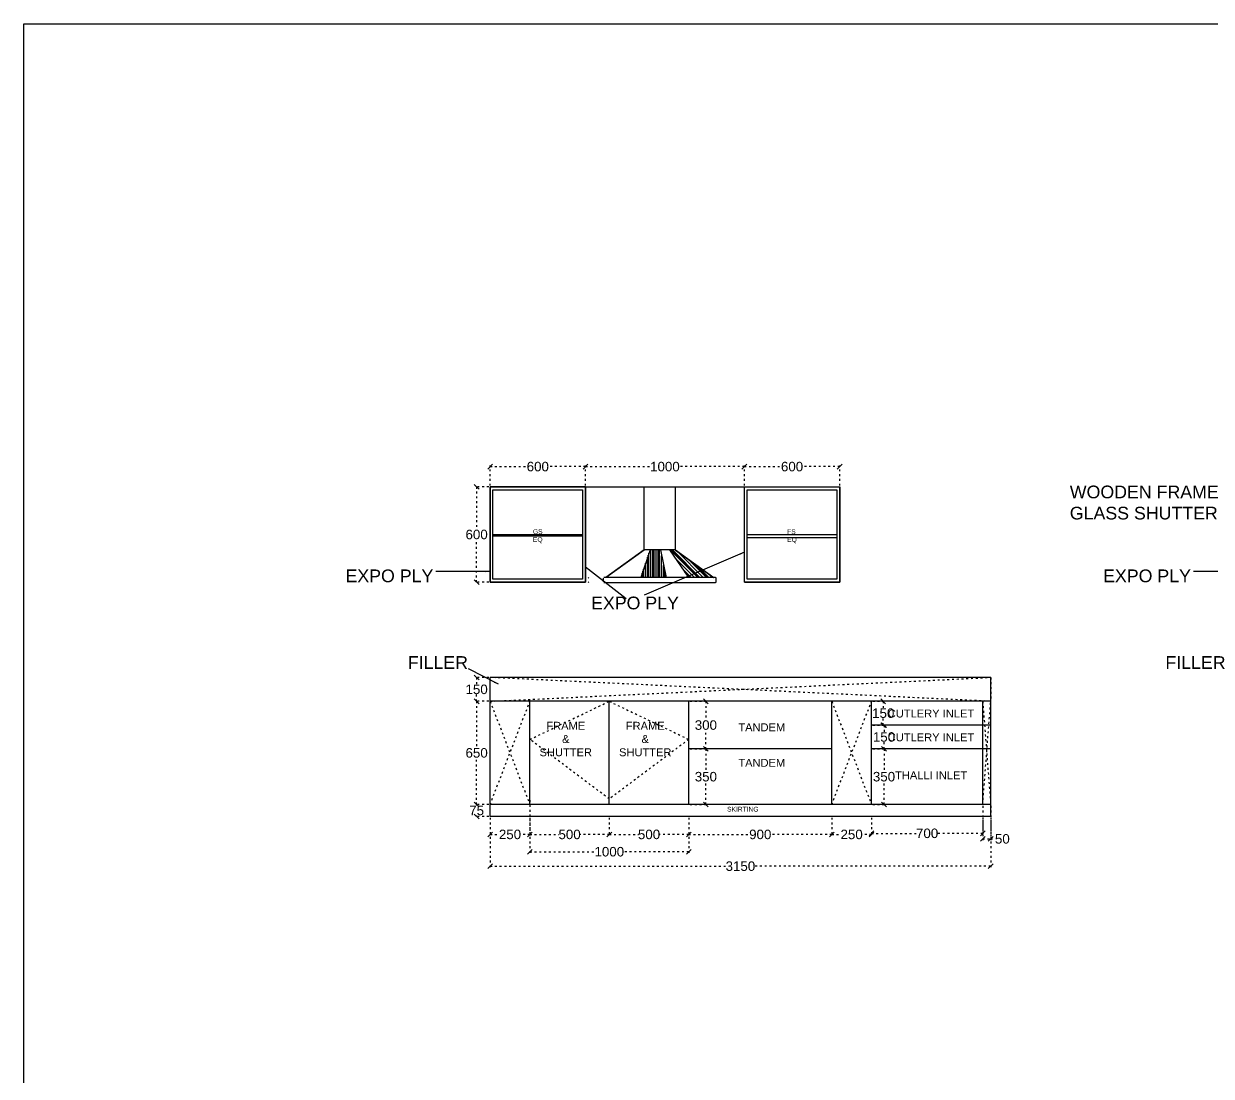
# Model space of a CAD drawing. Header units: millimetres. Extents: x 220712 to 1505573, y -354410 to 241923.
# Drawn here: x 308575 to 316048, y 125363 to 131990 of the extents above; entities that cross this region are included whole.
import ezdxf

# ---------------------------------------------------------------- set-up
doc = ezdxf.new("R2010")
doc.units = ezdxf.units.MM
doc.header["$MEASUREMENT"] = 0
doc.linetypes.add('ACAD_ISO03W100', pattern=[30, 12, -18])
doc.layers.add('Walls', color=253, linetype='Continuous')
doc.layers.add('Words', color=7, linetype='Continuous')
doc.styles.get("Standard").update_dxf_attribs({"font": 'arial.ttf'})
doc.dimstyles.get("Standard").update_dxf_attribs({"dimtxt": 60, "dimasz": 30, "dimexe": 7.75, "dimexo": 8.13, "dimgap": 0.63, "dimtad": 0, "dimtih": 1, "dimtoh": 1, "dimdec": 0, "dimzin": 0, "dimtxsty": 'Standard', "dimblk": 'OBLIQUE', "dimcen": 2.25, "dimclrd": 1, "dimclre": 1, "dimclrt": 1, "dimadec": 0, "dimazin": 0, "dimtfac": 1, "dimtdec": 0, "dimtofl": 0, "dimtmove": 0, "dimatfit": 3, "dimfxl": 1, "dimtolj": 1, "dimtzin": 0, "dimlwd": 30, "dimarcsym": 0})

# ---------------------------------------------------------------- blocks, each defined once
blk = doc.blocks.new('_Oblique')
at = {"color": 0, "linetype": 'ByBlock', "lineweight": -2}
blk.add_line((-0.5, -0.5), (0.5, 0.5), dxfattribs=at)
blk = doc.blocks.new('*D1928')
at = {"layer": 'Defpoints', "color": 0, "linetype": 'ACAD_ISO03W100', "transparency": 16777216}
for p in [(311760, 127108.8), (311510, 126998.8), (311510, 126885.3)]:
    blk.add_point(p, dxfattribs=at)
at = {"layer": 'Walls', "color": 1, "linetype": 'ACAD_ISO03W100', "lineweight": -2, "transparency": 16777216}
for p, q in [((311760, 127100.6), (311760, 126877.5)), ((311510, 126990.6), (311510, 126877.5))]:
    blk.add_line(p, q, dxfattribs=at)
at = {"layer": 'Walls', "color": 1, "linetype": 'ACAD_ISO03W100', "lineweight": 30, "transparency": 16777216}
for p, q in [((311510, 126885.3), (311567.7, 126885.3)), ((311760, 126885.3), (311702.3, 126885.3))]:
    blk.add_line(p, q, dxfattribs=at)
at = {"layer": 'Walls', "color": 1, "linetype": 'ACAD_ISO03W100', "lineweight": 30, "transparency": 16777216, "xscale": 30, "yscale": 30, "zscale": 30, "rotation": 180}
blk.add_blockref('_Oblique', (311510, 126885.3), dxfattribs=at)
at = {"layer": 'Walls', "color": 1, "linetype": 'ACAD_ISO03W100', "lineweight": 30, "transparency": 16777216, "xscale": 30, "yscale": 30, "zscale": 30}
blk.add_blockref('_Oblique', (311760, 126885.3), dxfattribs=at)
at = {"layer": 'Walls', "color": 1, "linetype": 'ACAD_ISO03W100', "transparency": 16777216, "insert": (311635, 126885.3), "char_height": 60, "attachment_point": 5}
blk.add_mtext('\\A1;250', dxfattribs=at)
blk = doc.blocks.new('*D1920')
at = {"layer": 'Defpoints', "color": 0, "linetype": 'ACAD_ISO03W100', "transparency": 16777216}
for p in [(311760, 126998.8), (312260, 126998.8), (312260, 126885.3)]:
    blk.add_point(p, dxfattribs=at)
at = {"layer": 'Walls', "color": 1, "linetype": 'ACAD_ISO03W100', "lineweight": -2, "transparency": 16777216}
for p, q in [((311760, 126990.6), (311760, 126877.5)), ((312260, 126990.6), (312260, 126877.5))]:
    blk.add_line(p, q, dxfattribs=at)
at = {"layer": 'Walls', "color": 1, "linetype": 'ACAD_ISO03W100', "lineweight": 30, "transparency": 16777216}
for p, q in [((311760, 126885.3), (311943.2, 126885.3)), ((312260, 126885.3), (312076.8, 126885.3))]:
    blk.add_line(p, q, dxfattribs=at)
at = {"layer": 'Walls', "color": 1, "linetype": 'ACAD_ISO03W100', "lineweight": 30, "transparency": 16777216, "xscale": 30, "yscale": 30, "zscale": 30, "rotation": 180}
blk.add_blockref('_Oblique', (311760, 126885.3), dxfattribs=at)
at = {"layer": 'Walls', "color": 1, "linetype": 'ACAD_ISO03W100', "lineweight": 30, "transparency": 16777216, "xscale": 30, "yscale": 30, "zscale": 30}
blk.add_blockref('_Oblique', (312260, 126885.3), dxfattribs=at)
at = {"layer": 'Walls', "color": 1, "linetype": 'ACAD_ISO03W100', "transparency": 16777216, "insert": (312010, 126885.3), "char_height": 60, "attachment_point": 5}
blk.add_mtext('\\A1;500', dxfattribs=at)
blk = doc.blocks.new('*D1921')
at = {"layer": 'Defpoints', "color": 0, "linetype": 'ACAD_ISO03W100', "transparency": 16777216}
for p in [(312760, 126998.8), (313660, 126998.8), (313660, 126885.3)]:
    blk.add_point(p, dxfattribs=at)
at = {"layer": 'Walls', "color": 1, "linetype": 'ACAD_ISO03W100', "lineweight": -2, "transparency": 16777216}
for p, q in [((312760, 126990.6), (312760, 126877.5)), ((313660, 126990.6), (313660, 126877.5))]:
    blk.add_line(p, q, dxfattribs=at)
at = {"layer": 'Walls', "color": 1, "linetype": 'ACAD_ISO03W100', "lineweight": 30, "transparency": 16777216}
for p, q in [((312760, 126885.3), (313143.2, 126885.3)), ((313660, 126885.3), (313276.8, 126885.3))]:
    blk.add_line(p, q, dxfattribs=at)
at = {"layer": 'Walls', "color": 1, "linetype": 'ACAD_ISO03W100', "lineweight": 30, "transparency": 16777216, "xscale": 30, "yscale": 30, "zscale": 30, "rotation": 180}
blk.add_blockref('_Oblique', (312760, 126885.3), dxfattribs=at)
at = {"layer": 'Walls', "color": 1, "linetype": 'ACAD_ISO03W100', "lineweight": 30, "transparency": 16777216, "xscale": 30, "yscale": 30, "zscale": 30}
blk.add_blockref('_Oblique', (313660, 126885.3), dxfattribs=at)
at = {"layer": 'Walls', "color": 1, "linetype": 'ACAD_ISO03W100', "transparency": 16777216, "insert": (313210, 126885.3), "char_height": 60, "attachment_point": 5}
blk.add_mtext('\\A1;900', dxfattribs=at)
blk = doc.blocks.new('*D1922')
at = {"layer": 'Defpoints', "color": 0, "linetype": 'ACAD_ISO03W100', "transparency": 16777216}
for p in [(313660, 126998.8), (313910, 126998.8), (313910, 126885.3)]:
    blk.add_point(p, dxfattribs=at)
at = {"layer": 'Walls', "color": 1, "linetype": 'ACAD_ISO03W100', "lineweight": -2, "transparency": 16777216}
for p, q in [((313660, 126990.6), (313660, 126877.5)), ((313910, 126990.6), (313910, 126877.5))]:
    blk.add_line(p, q, dxfattribs=at)
at = {"layer": 'Walls', "color": 1, "linetype": 'ACAD_ISO03W100', "lineweight": 30, "transparency": 16777216}
for p, q in [((313660, 126885.3), (313717.7, 126885.3)), ((313910, 126885.3), (313852.3, 126885.3))]:
    blk.add_line(p, q, dxfattribs=at)
at = {"layer": 'Walls', "color": 1, "linetype": 'ACAD_ISO03W100', "lineweight": 30, "transparency": 16777216, "xscale": 30, "yscale": 30, "zscale": 30, "rotation": 180}
blk.add_blockref('_Oblique', (313660, 126885.3), dxfattribs=at)
at = {"layer": 'Walls', "color": 1, "linetype": 'ACAD_ISO03W100', "lineweight": 30, "transparency": 16777216, "xscale": 30, "yscale": 30, "zscale": 30}
blk.add_blockref('_Oblique', (313910, 126885.3), dxfattribs=at)
at = {"layer": 'Walls', "color": 1, "linetype": 'ACAD_ISO03W100', "transparency": 16777216, "insert": (313785, 126885.3), "char_height": 60, "attachment_point": 5}
blk.add_mtext('\\A1;250', dxfattribs=at)
blk = doc.blocks.new('*D1923')
at = {"layer": 'Defpoints', "color": 0, "linetype": 'ACAD_ISO03W100', "transparency": 16777216}
for p in [(313910, 126998.8), (314610, 126998.8), (314610, 126892.3)]:
    blk.add_point(p, dxfattribs=at)
at = {"layer": 'Walls', "color": 1, "linetype": 'ACAD_ISO03W100', "lineweight": -2, "transparency": 16777216}
for p, q in [((313910, 126990.6), (313910, 126884.5)), ((314610, 126990.6), (314610, 126884.5))]:
    blk.add_line(p, q, dxfattribs=at)
at = {"layer": 'Walls', "color": 1, "linetype": 'ACAD_ISO03W100', "lineweight": 30, "transparency": 16777216}
for p, q in [((313910, 126892.3), (314193.4, 126892.3)), ((314610, 126892.3), (314326.6, 126892.3))]:
    blk.add_line(p, q, dxfattribs=at)
at = {"layer": 'Walls', "color": 1, "linetype": 'ACAD_ISO03W100', "lineweight": 30, "transparency": 16777216, "xscale": 30, "yscale": 30, "zscale": 30, "rotation": 180}
blk.add_blockref('_Oblique', (313910, 126892.3), dxfattribs=at)
at = {"layer": 'Walls', "color": 1, "linetype": 'ACAD_ISO03W100', "lineweight": 30, "transparency": 16777216, "xscale": 30, "yscale": 30, "zscale": 30}
blk.add_blockref('_Oblique', (314610, 126892.3), dxfattribs=at)
at = {"layer": 'Walls', "color": 1, "linetype": 'ACAD_ISO03W100', "transparency": 16777216, "insert": (314260, 126892.3), "char_height": 60, "attachment_point": 5}
blk.add_mtext('\\A1;700', dxfattribs=at)
blk = doc.blocks.new('*D1924')
at = {"layer": 'Defpoints', "color": 0, "linetype": 'ACAD_ISO03W100', "transparency": 16777216}
for p in [(312260, 126998.8), (312760, 126998.8), (312760, 126885.3)]:
    blk.add_point(p, dxfattribs=at)
at = {"layer": 'Walls', "color": 1, "linetype": 'ACAD_ISO03W100', "lineweight": -2, "transparency": 16777216}
for p, q in [((312260, 126990.6), (312260, 126877.5)), ((312760, 126990.6), (312760, 126877.5))]:
    blk.add_line(p, q, dxfattribs=at)
at = {"layer": 'Walls', "color": 1, "linetype": 'ACAD_ISO03W100', "lineweight": 30, "transparency": 16777216}
for p, q in [((312260, 126885.3), (312443.2, 126885.3)), ((312760, 126885.3), (312576.8, 126885.3))]:
    blk.add_line(p, q, dxfattribs=at)
at = {"layer": 'Walls', "color": 1, "linetype": 'ACAD_ISO03W100', "lineweight": 30, "transparency": 16777216, "xscale": 30, "yscale": 30, "zscale": 30, "rotation": 180}
blk.add_blockref('_Oblique', (312260, 126885.3), dxfattribs=at)
at = {"layer": 'Walls', "color": 1, "linetype": 'ACAD_ISO03W100', "lineweight": 30, "transparency": 16777216, "xscale": 30, "yscale": 30, "zscale": 30}
blk.add_blockref('_Oblique', (312760, 126885.3), dxfattribs=at)
at = {"layer": 'Walls', "color": 1, "linetype": 'ACAD_ISO03W100', "transparency": 16777216, "insert": (312510, 126885.3), "char_height": 60, "attachment_point": 5}
blk.add_mtext('\\A1;500', dxfattribs=at)
blk = doc.blocks.new('*D1925')
at = {"layer": 'Defpoints', "color": 0, "linetype": 'ACAD_ISO03W100', "transparency": 16777216}
for p in [(311760, 126998.8), (312760, 126998.8), (312760, 126776.3)]:
    blk.add_point(p, dxfattribs=at)
at = {"layer": 'Walls', "color": 1, "linetype": 'ACAD_ISO03W100', "lineweight": -2, "transparency": 16777216}
for p, q in [((311760, 126990.6), (311760, 126768.5)), ((312760, 126990.6), (312760, 126768.5))]:
    blk.add_line(p, q, dxfattribs=at)
at = {"layer": 'Walls', "color": 1, "linetype": 'ACAD_ISO03W100', "lineweight": 30, "transparency": 16777216}
for p, q in [((311760, 126776.3), (312172.7, 126776.3)), ((312760, 126776.3), (312347.3, 126776.3))]:
    blk.add_line(p, q, dxfattribs=at)
at = {"layer": 'Walls', "color": 1, "linetype": 'ACAD_ISO03W100', "lineweight": 30, "transparency": 16777216, "xscale": 30, "yscale": 30, "zscale": 30, "rotation": 180}
blk.add_blockref('_Oblique', (311760, 126776.3), dxfattribs=at)
at = {"layer": 'Walls', "color": 1, "linetype": 'ACAD_ISO03W100', "lineweight": 30, "transparency": 16777216, "xscale": 30, "yscale": 30, "zscale": 30}
blk.add_blockref('_Oblique', (312760, 126776.3), dxfattribs=at)
at = {"layer": 'Walls', "color": 1, "linetype": 'ACAD_ISO03W100', "transparency": 16777216, "insert": (312260, 126776.3), "char_height": 60, "attachment_point": 5}
blk.add_mtext('\\A1;1000', dxfattribs=at)
blk = doc.blocks.new('*D1929')
at = {"layer": 'Defpoints', "color": 0, "linetype": 'ACAD_ISO03W100', "transparency": 16777216}
for p in [(311425, 127073.8), (311510, 127073.8), (311510, 126998.8)]:
    blk.add_point(p, dxfattribs=at)
at = {"layer": 'Walls', "color": 1, "linetype": 'ACAD_ISO03W100', "lineweight": -2, "transparency": 16777216}
for p, q in [((311501.9, 127073.8), (311417.3, 127073.8)), ((311501.9, 126998.8), (311417.3, 126998.8))]:
    blk.add_line(p, q, dxfattribs=at)
at = {"layer": 'Walls', "color": 1, "linetype": 'ACAD_ISO03W100', "lineweight": 30, "transparency": 16777216}
for p, q in [((311425, 127073.8), (311425, 127067.4)), ((311425, 126998.8), (311425, 127005.1))]:
    blk.add_line(p, q, dxfattribs=at)
at = {"layer": 'Walls', "color": 1, "linetype": 'ACAD_ISO03W100', "lineweight": 30, "transparency": 16777216, "xscale": 30, "yscale": 30, "zscale": 30}
for p, rotation in [((311425, 127073.8), 90), ((311425, 126998.8), 270)]:
    blk.add_blockref('_Oblique', p, dxfattribs=dict(at, rotation=rotation))
at = {"layer": 'Walls', "color": 1, "linetype": 'ACAD_ISO03W100', "transparency": 16777216, "insert": (311425, 127036.3), "char_height": 60, "attachment_point": 5}
blk.add_mtext('\\A1;75', dxfattribs=at)
blk = doc.blocks.new('*D1931')
at = {"layer": 'Defpoints', "color": 0, "linetype": 'ACAD_ISO03W100', "lineweight": -2, "transparency": 16777216}
for p in [(312110, 129201.3), (311510, 129073.8), (312110, 129073.8)]:
    blk.add_point(p, dxfattribs=at)
at = {"layer": 'Walls', "color": 1, "linetype": 'ACAD_ISO03W100', "lineweight": -2, "transparency": 16777216}
for p, q in [((311510, 129081.9), (311510, 129209)), ((312110, 129081.9), (312110, 129209))]:
    blk.add_line(p, q, dxfattribs=at)
at = {"layer": 'Walls', "color": 1, "linetype": 'ACAD_ISO03W100', "lineweight": 30, "transparency": 16777216}
for p, q in [((311510, 129201.3), (311743, 129201.3)), ((312110, 129201.3), (311877, 129201.3))]:
    blk.add_line(p, q, dxfattribs=at)
at = {"layer": 'Walls', "color": 1, "linetype": 'ACAD_ISO03W100', "lineweight": 30, "transparency": 16777216, "xscale": 30, "yscale": 30, "zscale": 30, "rotation": 180}
blk.add_blockref('_Oblique', (311510, 129201.3), dxfattribs=at)
at = {"layer": 'Walls', "color": 1, "linetype": 'ACAD_ISO03W100', "lineweight": 30, "transparency": 16777216, "xscale": 30, "yscale": 30, "zscale": 30}
blk.add_blockref('_Oblique', (312110, 129201.3), dxfattribs=at)
at = {"layer": 'Walls', "color": 1, "linetype": 'ACAD_ISO03W100', "transparency": 16777216, "insert": (311810, 129201.3), "char_height": 60, "attachment_point": 5}
blk.add_mtext('\\A1;600', dxfattribs=at)
blk = doc.blocks.new('*D1932')
at = {"layer": 'Defpoints', "color": 0, "linetype": 'ACAD_ISO03W100', "lineweight": -2, "transparency": 16777216}
for p in [(311510, 129073.8), (311425, 128473.8), (311510, 128473.8)]:
    blk.add_point(p, dxfattribs=at)
at = {"layer": 'Walls', "color": 1, "linetype": 'ACAD_ISO03W100', "lineweight": -2, "transparency": 16777216}
for p, q in [((311501.9, 129073.8), (311417.3, 129073.8)), ((311501.9, 128473.8), (311417.3, 128473.8))]:
    blk.add_line(p, q, dxfattribs=at)
at = {"layer": 'Walls', "color": 1, "linetype": 'ACAD_ISO03W100', "lineweight": 30, "transparency": 16777216}
for p, q in [((311425, 129073.8), (311425, 128805)), ((311425, 128473.8), (311425, 128742.5))]:
    blk.add_line(p, q, dxfattribs=at)
at = {"layer": 'Walls', "color": 1, "linetype": 'ACAD_ISO03W100', "lineweight": 30, "transparency": 16777216, "xscale": 30, "yscale": 30, "zscale": 30}
for p, rotation in [((311425, 129073.8), 90), ((311425, 128473.8), 270)]:
    blk.add_blockref('_Oblique', p, dxfattribs=dict(at, rotation=rotation))
at = {"layer": 'Walls', "color": 1, "linetype": 'ACAD_ISO03W100', "transparency": 16777216, "insert": (311425, 128773.8), "char_height": 60, "attachment_point": 5}
blk.add_mtext('\\A1;600', dxfattribs=at)
blk = doc.blocks.new('*D1933')
at = {"layer": 'Defpoints', "color": 0, "linetype": 'ACAD_ISO03W100', "lineweight": -2, "transparency": 16777216}
for p in [(313110, 129201.3), (312110, 129073.8), (313110, 129073.8)]:
    blk.add_point(p, dxfattribs=at)
at = {"layer": 'Walls', "color": 1, "linetype": 'ACAD_ISO03W100', "lineweight": -2, "transparency": 16777216}
for p, q in [((312110, 129081.9), (312110, 129209)), ((313110, 129081.9), (313110, 129209))]:
    blk.add_line(p, q, dxfattribs=at)
at = {"layer": 'Walls', "color": 1, "linetype": 'ACAD_ISO03W100', "lineweight": 30, "transparency": 16777216}
for p, q in [((312110, 129201.3), (312522.7, 129201.3)), ((313110, 129201.3), (312697.3, 129201.3))]:
    blk.add_line(p, q, dxfattribs=at)
at = {"layer": 'Walls', "color": 1, "linetype": 'ACAD_ISO03W100', "lineweight": 30, "transparency": 16777216, "xscale": 30, "yscale": 30, "zscale": 30, "rotation": 180}
blk.add_blockref('_Oblique', (312110, 129201.3), dxfattribs=at)
at = {"layer": 'Walls', "color": 1, "linetype": 'ACAD_ISO03W100', "lineweight": 30, "transparency": 16777216, "xscale": 30, "yscale": 30, "zscale": 30}
blk.add_blockref('_Oblique', (313110, 129201.3), dxfattribs=at)
at = {"layer": 'Walls', "color": 1, "linetype": 'ACAD_ISO03W100', "transparency": 16777216, "insert": (312610, 129201.3), "char_height": 60, "attachment_point": 5}
blk.add_mtext('\\A1;1000', dxfattribs=at)
blk = doc.blocks.new('*D1930')
at = {"layer": 'Defpoints', "color": 0, "linetype": 'ACAD_ISO03W100', "transparency": 16777216}
for p in [(314610, 127073.8), (314660, 127073.8), (314660, 126857.3)]:
    blk.add_point(p, dxfattribs=at)
at = {"layer": 'Walls', "color": 1, "linetype": 'ACAD_ISO03W100', "lineweight": -2, "transparency": 16777216}
for p, q in [((314610, 127065.6), (314610, 126849.5)), ((314660, 127065.6), (314660, 126849.5))]:
    blk.add_line(p, q, dxfattribs=at)
at = {"layer": 'Walls', "color": 1, "linetype": 'ACAD_ISO03W100', "lineweight": 30, "transparency": 16777216}
for p, q in [((314610, 126857.3), (314660, 126857.3)), ((314660, 126857.3), (314690, 126857.3))]:
    blk.add_line(p, q, dxfattribs=at)
at = {"layer": 'Walls', "color": 1, "linetype": 'ACAD_ISO03W100', "lineweight": 30, "transparency": 16777216, "xscale": 30, "yscale": 30, "zscale": 30, "rotation": 180}
blk.add_blockref('_Oblique', (314610, 126857.3), dxfattribs=at)
at = {"layer": 'Walls', "color": 1, "linetype": 'ACAD_ISO03W100', "lineweight": 30, "transparency": 16777216, "xscale": 30, "yscale": 30, "zscale": 30}
blk.add_blockref('_Oblique', (314660, 126857.3), dxfattribs=at)
at = {"layer": 'Walls', "color": 1, "linetype": 'ACAD_ISO03W100', "transparency": 16777216, "insert": (314733.5, 126857.3), "char_height": 60, "attachment_point": 5}
blk.add_mtext('\\A1;50', dxfattribs=at)
blk = doc.blocks.new('*D1926')
at = {"layer": 'Defpoints', "color": 0, "linetype": 'ACAD_ISO03W100', "transparency": 16777216}
for p in [(311510, 126998.8), (314660, 126998.8), (314660, 126685.3)]:
    blk.add_point(p, dxfattribs=at)
at = {"layer": 'Walls', "color": 1, "linetype": 'ACAD_ISO03W100', "lineweight": -2, "transparency": 16777216}
for p, q in [((311510, 126990.6), (311510, 126677.5)), ((314660, 126990.6), (314660, 126677.5))]:
    blk.add_line(p, q, dxfattribs=at)
at = {"layer": 'Walls', "color": 1, "linetype": 'ACAD_ISO03W100', "lineweight": 30, "transparency": 16777216}
for p, q in [((311510, 126685.3), (312994.9, 126685.3)), ((314660, 126685.3), (313175.1, 126685.3))]:
    blk.add_line(p, q, dxfattribs=at)
at = {"layer": 'Walls', "color": 1, "linetype": 'ACAD_ISO03W100', "lineweight": 30, "transparency": 16777216, "xscale": 30, "yscale": 30, "zscale": 30, "rotation": 180}
blk.add_blockref('_Oblique', (311510, 126685.3), dxfattribs=at)
at = {"layer": 'Walls', "color": 1, "linetype": 'ACAD_ISO03W100', "lineweight": 30, "transparency": 16777216, "xscale": 30, "yscale": 30, "zscale": 30}
blk.add_blockref('_Oblique', (314660, 126685.3), dxfattribs=at)
at = {"layer": 'Walls', "color": 1, "linetype": 'ACAD_ISO03W100', "transparency": 16777216, "insert": (313085, 126685.3), "char_height": 60, "attachment_point": 5}
blk.add_mtext('\\A1;3150', dxfattribs=at)
blk = doc.blocks.new('*D1927')
at = {"layer": 'Defpoints', "color": 0, "linetype": 'ACAD_ISO03W100', "lineweight": -2, "transparency": 16777216}
for p in [(313710, 129201.3), (313110, 129073.8), (313710, 129073.8)]:
    blk.add_point(p, dxfattribs=at)
at = {"layer": 'Walls', "color": 1, "linetype": 'ACAD_ISO03W100', "lineweight": -2, "transparency": 16777216}
for p, q in [((313110, 129081.9), (313110, 129209)), ((313710, 129081.9), (313710, 129209))]:
    blk.add_line(p, q, dxfattribs=at)
at = {"layer": 'Walls', "color": 1, "linetype": 'ACAD_ISO03W100', "lineweight": 30, "transparency": 16777216}
for p, q in [((313110, 129201.3), (313343, 129201.3)), ((313710, 129201.3), (313477, 129201.3))]:
    blk.add_line(p, q, dxfattribs=at)
at = {"layer": 'Walls', "color": 1, "linetype": 'ACAD_ISO03W100', "lineweight": 30, "transparency": 16777216, "xscale": 30, "yscale": 30, "zscale": 30, "rotation": 180}
blk.add_blockref('_Oblique', (313110, 129201.3), dxfattribs=at)
at = {"layer": 'Walls', "color": 1, "linetype": 'ACAD_ISO03W100', "lineweight": 30, "transparency": 16777216, "xscale": 30, "yscale": 30, "zscale": 30}
blk.add_blockref('_Oblique', (313710, 129201.3), dxfattribs=at)
at = {"layer": 'Walls', "color": 1, "linetype": 'ACAD_ISO03W100', "transparency": 16777216, "insert": (313410, 129201.3), "char_height": 60, "attachment_point": 5}
blk.add_mtext('\\A1;600', dxfattribs=at)
blk = doc.blocks.new('*D1934')
at = {"layer": 'Defpoints', "color": 0, "linetype": 'ACAD_ISO03W100', "transparency": 16777216}
for p in [(311425, 127723.8), (311510, 127723.8), (311510, 127073.8)]:
    blk.add_point(p, dxfattribs=at)
at = {"layer": 'Walls', "color": 1, "linetype": 'ACAD_ISO03W100', "lineweight": -2, "transparency": 16777216}
for p, q in [((311501.9, 127723.8), (311417.3, 127723.8)), ((311501.9, 127073.8), (311417.3, 127073.8))]:
    blk.add_line(p, q, dxfattribs=at)
at = {"layer": 'Walls', "color": 1, "linetype": 'ACAD_ISO03W100', "lineweight": 30, "transparency": 16777216}
for p, q in [((311425, 127723.8), (311425, 127430)), ((311425, 127073.8), (311425, 127367.5))]:
    blk.add_line(p, q, dxfattribs=at)
at = {"layer": 'Walls', "color": 1, "linetype": 'ACAD_ISO03W100', "lineweight": 30, "transparency": 16777216, "xscale": 30, "yscale": 30, "zscale": 30}
for p, rotation in [((311425, 127723.8), 90), ((311425, 127073.8), 270)]:
    blk.add_blockref('_Oblique', p, dxfattribs=dict(at, rotation=rotation))
at = {"layer": 'Walls', "color": 1, "linetype": 'ACAD_ISO03W100', "transparency": 16777216, "insert": (311425, 127398.8), "char_height": 60, "attachment_point": 5}
blk.add_mtext('\\A1;650', dxfattribs=at)
blk = doc.blocks.new('*D1935')
at = {"layer": 'Defpoints', "color": 0, "linetype": 'ACAD_ISO03W100', "transparency": 16777216}
for p in [(311425, 127873.8), (311510, 127873.8), (311510, 127723.8)]:
    blk.add_point(p, dxfattribs=at)
at = {"layer": 'Walls', "color": 1, "linetype": 'ACAD_ISO03W100', "lineweight": -2, "transparency": 16777216}
for p, q in [((311501.9, 127873.8), (311417.3, 127873.8)), ((311501.9, 127723.8), (311417.3, 127723.8))]:
    blk.add_line(p, q, dxfattribs=at)
at = {"layer": 'Walls', "color": 1, "linetype": 'ACAD_ISO03W100', "lineweight": 30, "transparency": 16777216}
for p, q in [((311425, 127873.8), (311425, 127830)), ((311425, 127723.8), (311425, 127767.5))]:
    blk.add_line(p, q, dxfattribs=at)
at = {"layer": 'Walls', "color": 1, "linetype": 'ACAD_ISO03W100', "lineweight": 30, "transparency": 16777216, "xscale": 30, "yscale": 30, "zscale": 30}
for p, rotation in [((311425, 127873.8), 90), ((311425, 127723.8), 270)]:
    blk.add_blockref('_Oblique', p, dxfattribs=dict(at, rotation=rotation))
at = {"layer": 'Walls', "color": 1, "linetype": 'ACAD_ISO03W100', "transparency": 16777216, "insert": (311425, 127798.8), "char_height": 60, "attachment_point": 5}
blk.add_mtext('\\A1;150', dxfattribs=at)
blk = doc.blocks.new('*D1936')
at = {"layer": 'Defpoints', "color": 0, "linetype": 'ACAD_ISO03W100', "transparency": 16777216}
for p in [(312760, 127423.8), (312867.7, 127423.8), (312760, 127073.8)]:
    blk.add_point(p, dxfattribs=at)
at = {"layer": 'Walls', "color": 1, "linetype": 'ACAD_ISO03W100', "lineweight": -2, "transparency": 16777216}
for p, q in [((312768.1, 127423.8), (312875.4, 127423.8)), ((312768.1, 127073.8), (312875.4, 127073.8))]:
    blk.add_line(p, q, dxfattribs=at)
at = {"layer": 'Walls', "color": 1, "linetype": 'ACAD_ISO03W100', "lineweight": 30, "transparency": 16777216}
for p, q in [((312867.7, 127423.8), (312867.7, 127280)), ((312867.7, 127073.8), (312867.7, 127217.5))]:
    blk.add_line(p, q, dxfattribs=at)
at = {"layer": 'Walls', "color": 1, "linetype": 'ACAD_ISO03W100', "lineweight": 30, "transparency": 16777216, "xscale": 30, "yscale": 30, "zscale": 30}
for p, rotation in [((312867.7, 127423.8), 90), ((312867.7, 127073.8), 270)]:
    blk.add_blockref('_Oblique', p, dxfattribs=dict(at, rotation=rotation))
at = {"layer": 'Walls', "color": 1, "linetype": 'ACAD_ISO03W100', "transparency": 16777216, "insert": (312867.7, 127248.8), "char_height": 60, "attachment_point": 5}
blk.add_mtext('\\A1;350', dxfattribs=at)
blk = doc.blocks.new('*D1937')
at = {"layer": 'Defpoints', "color": 0, "linetype": 'ACAD_ISO03W100', "transparency": 16777216}
for p in [(312760, 127723.8), (312867.7, 127723.8), (312760, 127423.8)]:
    blk.add_point(p, dxfattribs=at)
at = {"layer": 'Walls', "color": 1, "linetype": 'ACAD_ISO03W100', "lineweight": -2, "transparency": 16777216}
for p, q in [((312768.1, 127723.8), (312875.4, 127723.8)), ((312768.1, 127423.8), (312875.4, 127423.8))]:
    blk.add_line(p, q, dxfattribs=at)
at = {"layer": 'Walls', "color": 1, "linetype": 'ACAD_ISO03W100', "lineweight": 30, "transparency": 16777216}
for p, q in [((312867.7, 127723.8), (312867.7, 127605)), ((312867.7, 127423.8), (312867.7, 127542.5))]:
    blk.add_line(p, q, dxfattribs=at)
at = {"layer": 'Walls', "color": 1, "linetype": 'ACAD_ISO03W100', "lineweight": 30, "transparency": 16777216, "xscale": 30, "yscale": 30, "zscale": 30}
for p, rotation in [((312867.7, 127723.8), 90), ((312867.7, 127423.8), 270)]:
    blk.add_blockref('_Oblique', p, dxfattribs=dict(at, rotation=rotation))
at = {"layer": 'Walls', "color": 1, "linetype": 'ACAD_ISO03W100', "transparency": 16777216, "insert": (312867.7, 127573.8), "char_height": 60, "attachment_point": 5}
blk.add_mtext('\\A1;300', dxfattribs=at)
blk = doc.blocks.new('*D1938')
at = {"layer": 'Defpoints', "color": 0, "linetype": 'ACAD_ISO03W100', "transparency": 16777216}
for p in [(313910, 127423.8), (313988.7, 127423.8), (313910, 127073.8)]:
    blk.add_point(p, dxfattribs=at)
at = {"layer": 'Walls', "color": 1, "linetype": 'ACAD_ISO03W100', "lineweight": -2, "transparency": 16777216}
for p, q in [((313918.1, 127423.8), (313996.4, 127423.8)), ((313918.1, 127073.8), (313996.4, 127073.8))]:
    blk.add_line(p, q, dxfattribs=at)
at = {"layer": 'Walls', "color": 1, "linetype": 'ACAD_ISO03W100', "lineweight": 30, "transparency": 16777216}
for p, q in [((313988.7, 127423.8), (313988.7, 127280)), ((313988.7, 127073.8), (313988.7, 127217.5))]:
    blk.add_line(p, q, dxfattribs=at)
at = {"layer": 'Walls', "color": 1, "linetype": 'ACAD_ISO03W100', "lineweight": 30, "transparency": 16777216, "xscale": 30, "yscale": 30, "zscale": 30}
for p, rotation in [((313988.7, 127423.8), 90), ((313988.7, 127073.8), 270)]:
    blk.add_blockref('_Oblique', p, dxfattribs=dict(at, rotation=rotation))
at = {"layer": 'Walls', "color": 1, "linetype": 'ACAD_ISO03W100', "transparency": 16777216, "insert": (313988.7, 127248.8), "char_height": 60, "attachment_point": 5}
blk.add_mtext('\\A1;350', dxfattribs=at)
blk = doc.blocks.new('*D1939')
at = {"layer": 'Defpoints', "color": 0, "linetype": 'ACAD_ISO03W100', "transparency": 16777216}
for p in [(313910, 127573.8), (313988.7, 127573.8), (313910, 127423.8)]:
    blk.add_point(p, dxfattribs=at)
at = {"layer": 'Walls', "color": 1, "linetype": 'ACAD_ISO03W100', "lineweight": -2, "transparency": 16777216}
for p, q in [((313918.1, 127573.8), (313996.4, 127573.8)), ((313918.1, 127423.8), (313996.4, 127423.8))]:
    blk.add_line(p, q, dxfattribs=at)
at = {"layer": 'Walls', "color": 1, "linetype": 'ACAD_ISO03W100', "lineweight": 30, "transparency": 16777216}
for p, q in [((313988.7, 127573.8), (313988.7, 127530)), ((313988.7, 127423.8), (313988.7, 127467.5))]:
    blk.add_line(p, q, dxfattribs=at)
at = {"layer": 'Walls', "color": 1, "linetype": 'ACAD_ISO03W100', "lineweight": 30, "transparency": 16777216, "xscale": 30, "yscale": 30, "zscale": 30}
for p, rotation in [((313988.7, 127573.8), 90), ((313988.7, 127423.8), 270)]:
    blk.add_blockref('_Oblique', p, dxfattribs=dict(at, rotation=rotation))
at = {"layer": 'Walls', "color": 1, "linetype": 'ACAD_ISO03W100', "transparency": 16777216, "insert": (313988.7, 127498.8), "char_height": 60, "attachment_point": 5}
blk.add_mtext('\\A1;150', dxfattribs=at)
blk = doc.blocks.new('*D1940')
at = {"layer": 'Defpoints', "color": 0, "linetype": 'ACAD_ISO03W100', "transparency": 16777216}
for p in [(313910, 127723.8), (313984, 127723.8), (313910, 127573.8)]:
    blk.add_point(p, dxfattribs=at)
at = {"layer": 'Walls', "color": 1, "linetype": 'ACAD_ISO03W100', "lineweight": -2, "transparency": 16777216}
for p, q in [((313918.1, 127723.8), (313991.8, 127723.8)), ((313918.1, 127573.8), (313991.8, 127573.8))]:
    blk.add_line(p, q, dxfattribs=at)
at = {"layer": 'Walls', "color": 1, "linetype": 'ACAD_ISO03W100', "lineweight": 30, "transparency": 16777216}
for p, q in [((313984, 127723.8), (313984, 127680)), ((313984, 127573.8), (313984, 127617.5))]:
    blk.add_line(p, q, dxfattribs=at)
at = {"layer": 'Walls', "color": 1, "linetype": 'ACAD_ISO03W100', "lineweight": 30, "transparency": 16777216, "xscale": 30, "yscale": 30, "zscale": 30}
for p, rotation in [((313984, 127723.8), 90), ((313984, 127573.8), 270)]:
    blk.add_blockref('_Oblique', p, dxfattribs=dict(at, rotation=rotation))
at = {"layer": 'Walls', "color": 1, "linetype": 'ACAD_ISO03W100', "transparency": 16777216, "insert": (313984, 127648.8), "char_height": 60, "attachment_point": 5}
blk.add_mtext('\\A1;150', dxfattribs=at)

msp = doc.modelspace()

# ---------------------------------------------------------------- hatches: boundary and pattern name
h = msp.add_hatch()
h.set_pattern_fill('PLASTI', color=256, scale=134.284278, angle=90, style=0)
h.set_pattern_definition([(90, (263428.715, -37820.306), (-33.5710696, 2e-15), []), (90, (263424.52, -37820.306), (-33.5710696, 2e-15), []), (90, (263420.322, -37820.306), (-33.5710696, 2e-15), []), (90, (263407.733, -37820.306), (-33.5710696, 2e-15), [])])
h.paths.add_polyline_path([(312581.5, 128677.1), (312516.6, 128677.1), (312458.2, 128503.4), (312617.3, 128503.4)])
h = msp.add_hatch()
h.set_pattern_fill('PLASTI', color=256, scale=157.981504, angle=315, style=0)
h.set_pattern_definition([(315, (263428.715, -37820.306), (27.927448, 27.927448), []), (315, (263432.206, -37816.815), (27.927448, 27.927448), []), (315, (263435.697, -37813.324), (27.927448, 27.927448), []), (315, (263446.17, -37802.85), (27.927448, 27.927448), [])])
h.paths.add_polyline_path([(312757.6, 128503.4), (312914.7, 128503.4), (312676.6, 128675.1, -0.159804), (312675.1, 128677.1), (312638.6, 128677.1)])
at = {"layer": 'Walls', "true_color": 0xadddf7}
h = msp.add_hatch(color=141, dxfattribs=at)
h.dxf.hatch_style = 1
h.paths.add_polyline_path([(311528, 128773.8), (311528, 128765.8), (312092, 128765.8), (312092, 128773.8)])

# ---------------------------------------------------------------- linework, layer by layer
for p, q in [((312479, 128677.1), (312238.1, 128503.4)), ((312479, 128675.1), (312240.8, 128503.4)), ((312516.6, 128677.1), (312458.2, 128503.4)), ((312581.5, 128677.1), (312617.3, 128503.4)), ((312638.6, 128677.1), (312757.6, 128503.4)), ((312676.5, 128677.1), (312917.4, 128503.4)), ((312676.6, 128675.1), (312914.7, 128503.4)), ((312222.3, 128499.4), (312222.3, 128475.7)), ((312929.3, 128503.4), (312226.3, 128503.4)), ((312226.3, 128471.8), (312929.3, 128471.8)), ((312933.2, 128475.7), (312933.2, 128499.4))]:
    msp.add_line(p, q)
for centre, start, end in [((312131.3, 128499.4), 90, 180), ((312131.3, 128475.7), 180, 270), ((312929.3, 128499.4), 0, 90), ((312929.3, 128475.7), 270, 0)]:
    msp.add_arc(centre, 3.95, start, end)
at = {"layer": 'Walls', "color": 18, "true_color": 0x000000}
for p, q in [((311510, 129073.8), (311510, 128473.8)), ((312110, 129073.8), (311510, 129073.8)), ((312110, 128473.8), (312110, 129073.8)), ((312110, 129073.8), (313710, 129073.8)), ((312479, 128675.1), (312479, 129073.8)), ((312676.5, 128677.1), (312676.5, 129073.8)), ((313110, 128473.8), (313110, 129073.8)), ((313710, 128473.8), (313710, 129073.8)), ((311528, 128773.8), (312092, 128773.8)), ((311528, 128765.8), (312092, 128765.8)), ((313128, 128773.8), (313692, 128773.8)), ((313128, 128755.8), (313692, 128755.8)), ((312676.5, 128677.1), (312479, 128677.1)), ((311510, 128473.8), (312110, 128473.8)), ((313110, 128473.8), (313710, 128473.8)), ((314660, 127873.8), (311510, 127873.8)), ((311510, 126998.8), (311510, 127873.8)), ((314660, 126998.8), (314660, 127873.8)), ((314660, 127723.8), (311510, 127723.8)), ((311760, 127073.8), (311760, 127723.8)), ((312260, 127073.8), (312260, 127723.8)), ((312760, 127073.8), (312760, 127723.8)), ((313660, 127073.8), (313660, 127723.8)), ((313910, 127073.8), (313910, 127723.8)), ((314610, 127073.8), (314610, 127723.8)), ((314660, 127573.8), (313910, 127573.8)), ((313660, 127423.8), (312760, 127423.8)), ((314660, 127423.8), (313910, 127423.8)), ((314660, 127073.8), (311510, 127073.8)), ((314660, 126998.8), (311510, 126998.8))]:
    msp.add_line(p, q, dxfattribs=at)
for points in [[(308575, 131990), (364744, 131990), (364744, 106094.5), (308575, 106094.5)], [(311510, 129073.8), (312110, 129073.8), (312110, 128473.8), (311510, 128473.8)], [(313110, 129073.8), (313710, 129073.8), (313710, 128473.8), (313110, 128473.8)], [(311528, 129055.8), (312092, 129055.8), (312092, 128491.8), (311528, 128491.8)], [(313128, 129055.8), (313692, 129055.8), (313692, 128491.8), (313128, 128491.8)]]:
    msp.add_lwpolyline(points, close=True, dxfattribs=at)
at = {"layer": 'Walls', "color": 240, "linetype": 'ACAD_ISO03W100', "true_color": 0xed1f24}
for points in [[(311510, 127723.8), (314660, 127873.8), (314660, 127723.8), (311510, 127873.8)], [(311510, 127723.8), (311760, 127073.8), (311510, 127073.8), (311760, 127723.8)], [(313660, 127723.8), (313910, 127073.8), (313660, 127073.8), (313910, 127723.8)], [(314610, 127723.8), (314660, 127073.8), (314610, 127073.8), (314660, 127723.8)]]:
    msp.add_lwpolyline(points, dxfattribs=at)
at = {"layer": 'Walls', "color": 9, "linetype": 'ACAD_ISO03W100', "true_color": 0xc7c8ca}
msp.add_lwpolyline([(312260, 127723.8), (312760, 127483.8), (312260, 127108.8), (311760, 127483.8), (312260, 127723.8)], dxfattribs=at)

# ---------------------------------------------------------------- texts
at = {"color": 7, "char_height": 50, "attachment_point": 1}
for s, width, insert in [('\\pxqc;CUTLERY INLET ', 1084.346, (313742, 127672)), ('\\pxqc;FRAME & SHUTTER', 300.775, (311835.7, 127594.5)), ('\\pxqc;FRAME & SHUTTER', 300.775, (312335.7, 127594.5)), ('TANDEM', 300.775, (313072, 127585)), ('\\pxqc;CUTLERY INLET ', 1084.346, (313742, 127522)), ('TANDEM', 300.775, (313072, 127361.3)), ('\\pxqc;THALLI INLET ', 462.73, (314054, 127283))]:
    msp.add_mtext_dynamic_manual_height_columns(s, width=width, gutter_width=1213, heights=[0], dxfattribs=dict(at, insert=insert))
at = {"color": 18, "true_color": 0x000000, "insert": (313001, 127059.3), "char_height": 30, "attachment_point": 1}
msp.add_mtext_dynamic_manual_height_columns('SKIRTING', width=2764.543, gutter_width=1, heights=[238.1], dxfattribs=at)
at = {"layer": 'Words', "color": 0, "attachment_point": 1}
for s, width, heights, insert, char_height in [('WOODEN FRAME GLASS SHUTTER', 958.319, [440.1], (315158, 129082), 80), ('GS\\PEQ', 1178.022, [0], (311779.5, 128807.3), 30), ('FS\\PEQ', 1178.022, [0], (313379.5, 128807.3), 30), ('EXPO PLY', 561.99, [440.1], (310599.7, 128553.7), 80), ('EXPO PLY', 561.99, [440.1], (315367.5, 128553.7), 80), ('EXPO PLY', 561.99, [440.1], (312145.2, 128382.8), 80), ('FILLER', 958.319, [440.1], (310991.7, 128008), 80), ('FILLER', 958.319, [440.1], (315759.5, 128008), 80)]:
    msp.add_mtext_dynamic_manual_height_columns(s, width=width, gutter_width=866.4, heights=heights, dxfattribs=dict(at, insert=insert, char_height=char_height))

# ---------------------------------------------------------------- dimensions: what is measured, and where the dimension line sits
at = {"layer": 'Walls', "color": 18, "linetype": 'ACAD_ISO03W100', "true_color": 0x000000}
for base, p1, p2, picture, middle in [((312110, 129201.3), (311510, 129073.8), (312110, 129073.8), '*D1931', (311810, 129201.3)), ((313110, 129201.3), (312110, 129073.8), (313110, 129073.8), '*D1933', (312610, 129201.3)), ((311510, 126885.3), (311760, 127108.8), (311510, 126998.8), '*D1928', (311635, 126885.3)), ((312260, 126885.3), (311760, 126998.8), (312260, 126998.8), '*D1920', (312010, 126885.3)), ((313660, 126885.3), (312760, 126998.8), (313660, 126998.8), '*D1921', (313210, 126885.3)), ((313910, 126885.3), (313660, 126998.8), (313910, 126998.8), '*D1922', (313785, 126885.3)), ((314610, 126892.3), (313910, 126998.8), (314610, 126998.8), '*D1923', (314260, 126892.3))]:
    dim = msp.add_linear_dim(base=base, p1=p1, p2=p2, dimstyle='Standard', dxfattribs=at)
    dim.commit()
    dim.dimension.update_dxf_attribs({"geometry": picture, "text_midpoint": middle})
at = {"layer": 'Walls', "color": 159, "linetype": 'ACAD_ISO03W100', "true_color": 0x22346e}
dim = msp.add_linear_dim(base=(313710, 129201.3), p1=(313110, 129073.8), p2=(313710, 129073.8), dimstyle='Standard', dxfattribs=at)
dim.commit()
dim.dimension.update_dxf_attribs({"geometry": '*D1927', "text_midpoint": (313410, 129201.3)})
at = {"layer": 'Walls', "color": 18, "linetype": 'ACAD_ISO03W100', "true_color": 0x000000}
dim = msp.add_linear_dim(base=(311425, 128473.8), p1=(311510, 129073.8), p2=(311510, 128473.8), angle=90, dimstyle='Standard', dxfattribs=at)
dim.commit()
dim.dimension.update_dxf_attribs({"geometry": '*D1932', "text_midpoint": (311425, 128773.8)})
at = {"layer": 'Walls', "color": 9, "linetype": 'ACAD_ISO03W100', "true_color": 0xc7c8ca}
for base, p1, p2, picture, middle in [((311425, 127873.8), (311510, 127723.8), (311510, 127873.8), '*D1935', (311425, 127798.8)), ((311425, 127723.8), (311510, 127073.8), (311510, 127723.8), '*D1934', (311425, 127398.8)), ((312867.7, 127723.8), (312760, 127423.8), (312760, 127723.8), '*D1937', (312867.7, 127573.8)), ((313984, 127723.8), (313910, 127573.8), (313910, 127723.8), '*D1940', (313984, 127648.8)), ((313988.7, 127573.8), (313910, 127423.8), (313910, 127573.8), '*D1939', (313988.7, 127498.8)), ((312867.7, 127423.8), (312760, 127073.8), (312760, 127423.8), '*D1936', (312867.7, 127248.8)), ((313988.7, 127423.8), (313910, 127073.8), (313910, 127423.8), '*D1938', (313988.7, 127248.8))]:
    dim = msp.add_linear_dim(base=base, p1=p1, p2=p2, angle=90, dimstyle='Standard', dxfattribs=at)
    dim.commit()
    dim.dimension.update_dxf_attribs({"geometry": picture, "text_midpoint": middle})
at = {"layer": 'Walls', "color": 18, "linetype": 'ACAD_ISO03W100', "true_color": 0x000000}
dim = msp.add_linear_dim(base=(311425, 127073.8), p1=(311510, 126998.8), p2=(311510, 127073.8), angle=90, text='75', dimstyle='Standard', dxfattribs=at)
dim.commit()
dim.dimension.update_dxf_attribs({"geometry": '*D1929', "text_midpoint": (311425, 127036.3)})
at = {"layer": 'Walls', "color": 9, "linetype": 'ACAD_ISO03W100', "true_color": 0xc7c8ca}
for base, p1, p2, picture, middle in [((314660, 126857.3), (314610, 127073.8), (314660, 127073.8), '*D1930', (314733.5, 126857.3)), ((314660, 126685.3), (311510, 126998.8), (314660, 126998.8), '*D1926', (313085, 126685.3))]:
    dim = msp.add_linear_dim(base=base, p1=p1, p2=p2, dimstyle='Standard', dxfattribs=at)
    dim.commit()
    dim.dimension.update_dxf_attribs({"geometry": picture, "text_midpoint": middle})
at = {"layer": 'Walls', "color": 240, "linetype": 'ACAD_ISO03W100', "true_color": 0xed1f24}
for base, p1, picture, middle in [((312760, 126776.3), (311760, 126998.8), '*D1925', (312260, 126776.3)), ((312760, 126885.3), (312260, 126998.8), '*D1924', (312510, 126885.3))]:
    dim = msp.add_linear_dim(base=base, p1=p1, p2=(312760, 126998.8), dimstyle='Standard', dxfattribs=at)
    dim.commit()
    dim.dimension.update_dxf_attribs({"geometry": picture, "text_midpoint": middle})

# ---------------------------------------------------------------- leaders
at = {"layer": 'Walls', "color": 252, "linetype": 'ByBlock', "true_color": 0x939598}
for points in [[(313110, 128662.5), (312479.2, 128391)], [(311512.2, 128541.4), (311168.7, 128541)], [(312110, 128570), (312366.7, 128370.1)], [(316280, 128541.4), (315936.5, 128541)], [(311562.4, 127831), (311374.2, 127928)]]:
    msp.add_leader(points, dimstyle='Standard', override={"dimgap": 0.63, "dimtad": 0}, dxfattribs=at)

doc.saveas('drawing.dxf')
